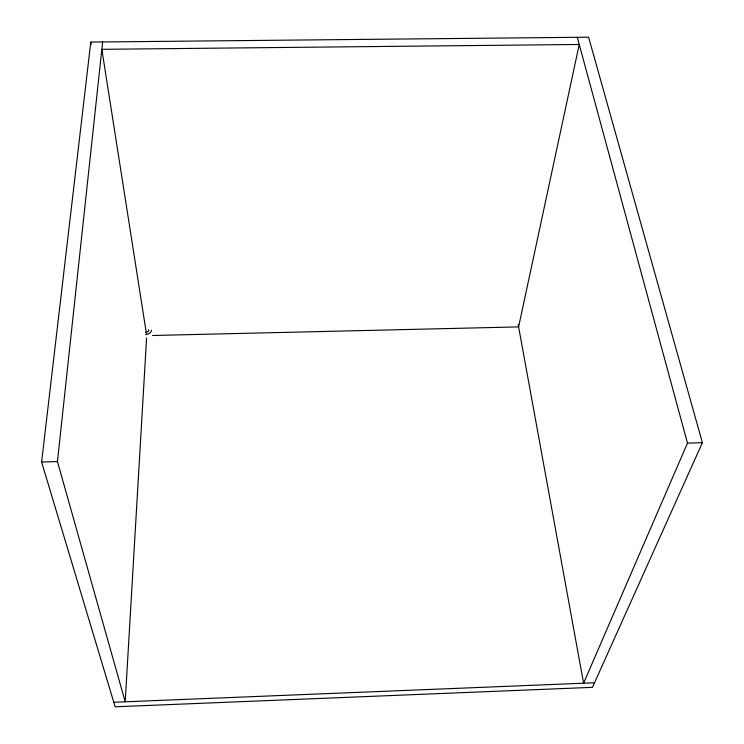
<?xml version="1.0" encoding="UTF-8"?>
<svg xmlns="http://www.w3.org/2000/svg" width="744" height="744" viewBox="0 0 744 744"><rect width="100%" height="100%" fill="white"/><g stroke="black" fill="none" stroke-linecap="round" stroke-linejoin="round"><path stroke-width="1.12" d="M146.596 337.888L125.197 701.797L57.446 461.568L102.635 41.962M41.608 462.033L90.796 42.073L588.597 37.2L702.392 442.699L592.475 687.344L115.134 706.8L41.608 462.033L57.446 461.568M577.288 37.312L687.484 443.136L583.594 683.206L518.196 324.607M113.767 702.262L594.53 682.769M687.484 443.136L702.392 442.699M152.539 335.498L518.605 326.895L579.232 44.473L101.844 49.318L146.373 333.349M90.796 42.073L91.168 44.37M151.469 330.206A5.599 4.213 -7.7 0 1 145.647 334.586M148.623 329.732A2.799 2.102 -7.7 0 1 145.778 332.466"/></g></svg>
